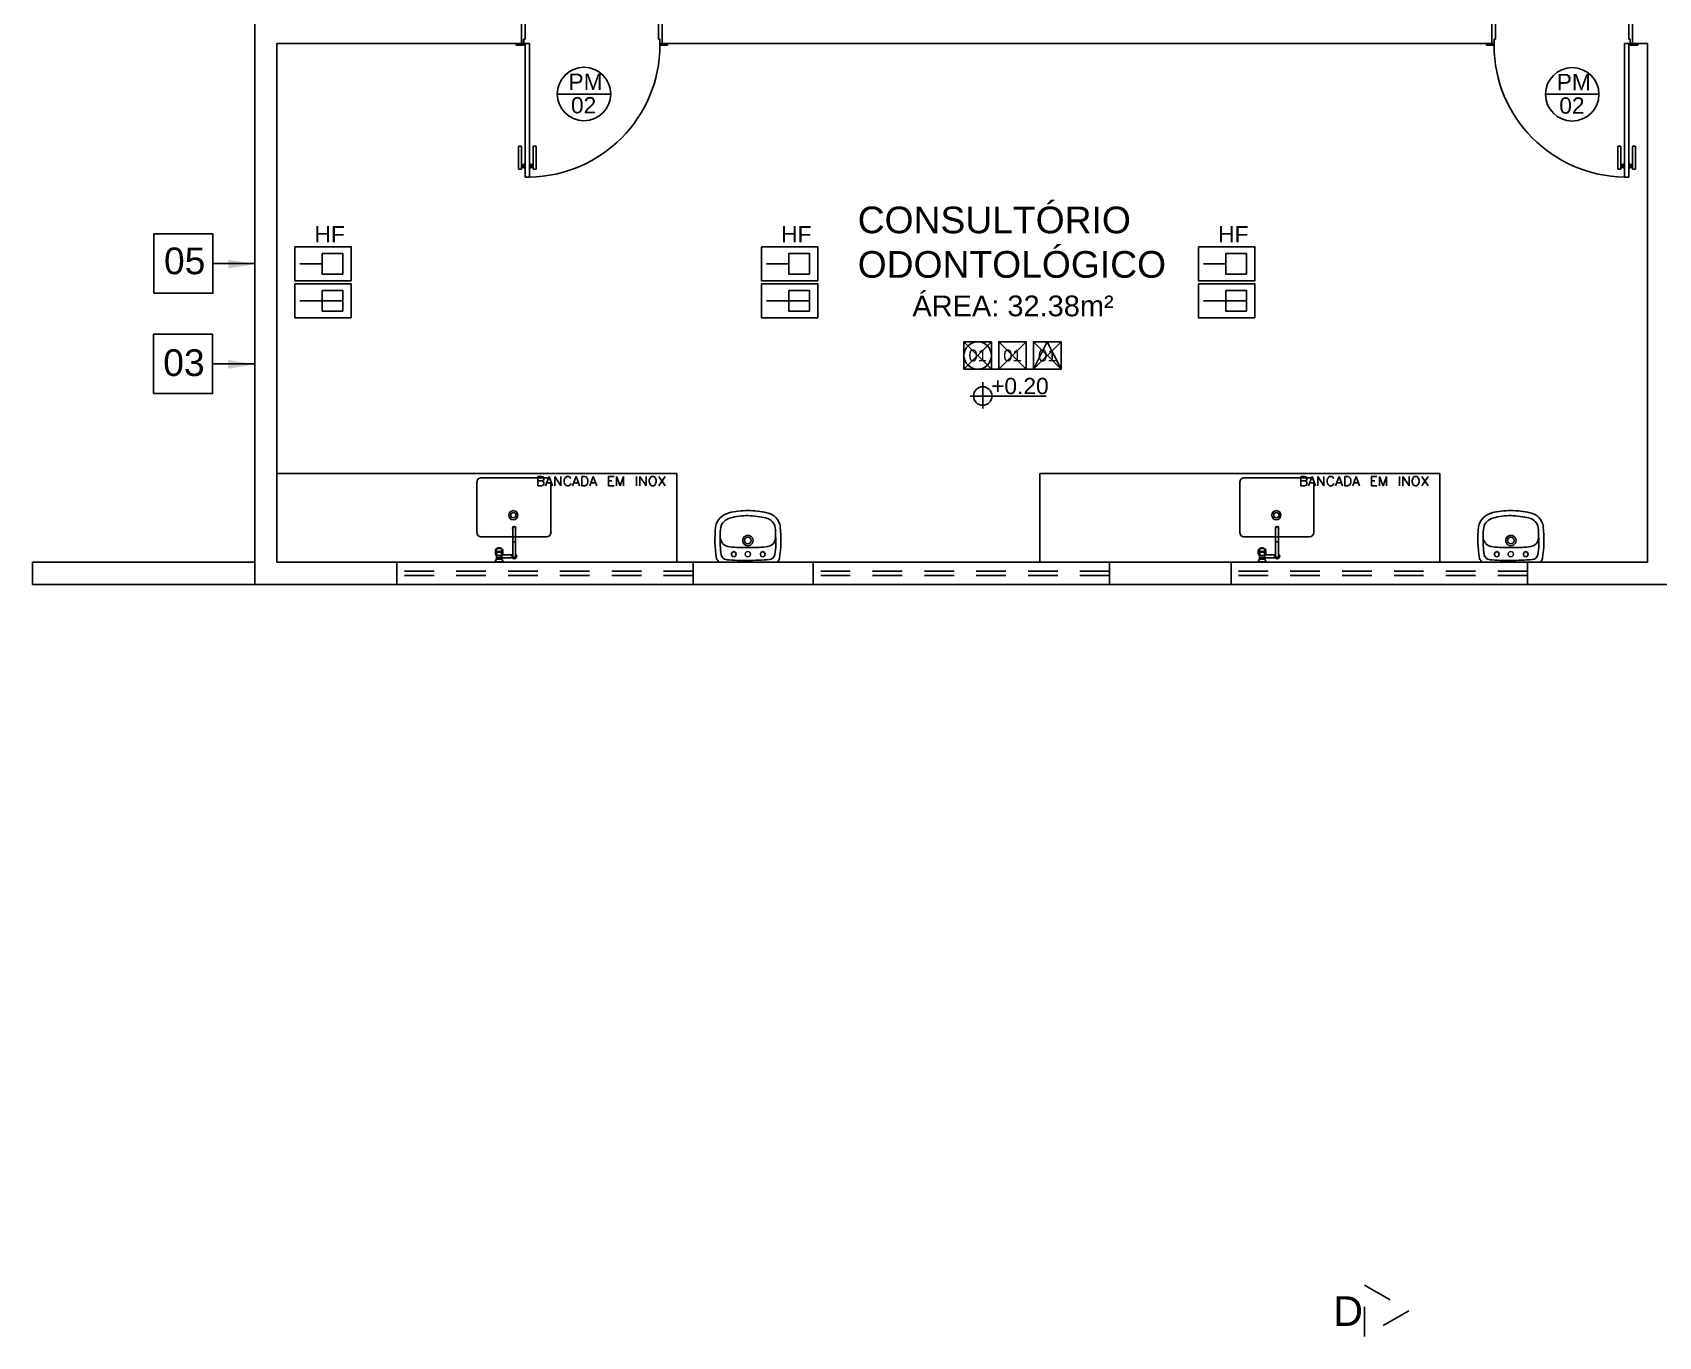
# Model space of a CAD drawing. Header units: millimetres. Extents: x 2125 to 3408, y 1171 to 1686.
# Drawn here: x 2894.75 to 2905.72, y 1514.56 to 1523.36 of the extents above; entities that cross this region are included whole.
import ezdxf
from ezdxf.enums import TextEntityAlignment as Align

# ---------------------------------------------------------------- set-up
doc = ezdxf.new("R2010")
doc.units = ezdxf.units.MM
doc.linetypes.add('CONTORNO_QUADRO_T', pattern=[0.35, 0.2, -0.15])
for name, color, linetype in [('APCOZ', 7, 'Continuous'), ('APCOZ-I', 251, 'Continuous'), ('at_Entity', 7, 'Continuous'), ('cotas', 7, 'Continuous'), ('ESQUADRIA', 3, 'Continuous'), ('ESQUADRIAS', 7, 'Continuous'), ('JANELA2', 1, 'Continuous'), ('LAYOUT', 7, 'Continuous'), ('Layout_Equipamentos', 7, 'Continuous'), ('linha de corte', 1, 'Continuous'), ('PAREDE', 4, 'Continuous'), ('TEXTO01', 7, 'Continuous'), ('TEXTO02', 3, 'Continuous'), ('TEXTO03', 2, 'Continuous'), ('TEXTO_ESP_FORRO', 62, 'Continuous'), ('TEXTO_ESP_PAREDES', 10, 'Continuous'), ('TEXTO_ESP_PISO', 150, 'Continuous'), ('TOMADAS DENTISTA', 7, 'Continuous')]:
    doc.layers.add(name, color=color, linetype=linetype)
doc.styles.add('ARIAL', font='sanss___.ttf')
doc.styles.get("Standard").update_dxf_attribs({"font": 'arial.ttf'})
doc.styles.add('TEXTO1', font='swissko.ttf', dxfattribs={"width": 0.6, "height": 0.1})

# ---------------------------------------------------------------- blocks, each defined once
blk = doc.blocks.new('P90_02')
at = {"layer": 'ESQUADRIAS', "color": 3, "linetype": 'Continuous'}
for p, q in [((-0.02, 0.77), (-0.02, 0.921)), ((0, 0.921), (0, 0.77)), ((0.023, 0.88), (0.023, 0.92)), ((0.057, 0.88), (0.057, 0.92)), ((0.08, 0.921), (0.08, 0.77)), ((0.1, 0.77), (0.1, 0.921)), ((-0.003, 0.767), (-0.017, 0.767)), ((0.083, 0.767), (0.097, 0.767))]:
    blk.add_line(p, q, dxfattribs=at)
at = {"layer": 'ESQUADRIAS', "color": 3}
for p, q in [((0, 0.921), (-0.02, 0.921)), ((0, 0.91), (0.023, 0.91)), ((0, 0.9), (0.023, 0.9)), ((0, 0.89), (0.023, 0.89)), ((0.023, 0.92), (0.025, 0.92)), ((0.023, 0.88), (0.025, 0.88)), ((0.057, 0.92), (0.055, 0.92)), ((0.057, 0.88), (0.055, 0.88)), ((0.08, 0.91), (0.057, 0.91)), ((0.08, 0.9), (0.057, 0.9)), ((0.08, 0.89), (0.057, 0.89)), ((0.08, 0.921), (0.1, 0.921))]:
    blk.add_line(p, q, dxfattribs=at)
at = {"layer": 'ESQUADRIAS', "color": 2}
for p, q in [((0.025, 0.075), (0.025, 0.975)), ((0.025, 0.975), (0.055, 0.975)), ((0.055, 0.975), (0.055, 0.075)), ((0.055, 0.075), (0.025, 0.075))]:
    blk.add_line(p, q, dxfattribs=at)
at = {"layer": 'ESQUADRIAS'}
for p, q in [((0.016, 0.059), (0.016, 0.062)), ((0.032, 0.074), (0.029, 0.074))]:
    blk.add_line(p, q, dxfattribs=at)
at = {"layer": 'ESQUADRIAS', "color": 3}
for points in [[(0.015, 0.085), (-0.035, 0.085), (-0.035, 0.075), (0.015, 0.075)], [(0.985, 0.085), (0.935, 0.085), (0.935, 0.075), (0.985, 0.075)], [(0.025, -0.075), (0, -0.075), (-0.035, -0.075), (-0.035, -0.085), (0.025, -0.085)], [(0.985, -0.075), (0.925, -0.075), (0.925, -0.085), (0.985, -0.085)]]:
    blk.add_lwpolyline(points, close=True, dxfattribs=at)
at = {"layer": 'ESQUADRIAS', "color": 2}
for points in [[(0.025, 0.045), (0.015, 0.045), (0.015, 0.075), (0, 0.075), (0, -0.075), (0.025, -0.075)], [(0.925, 0.045), (0.935, 0.045), (0.935, 0.075), (0.95, 0.075), (0.95, -0.075), (0.925, -0.075)]]:
    blk.add_lwpolyline(points, close=True, dxfattribs=at)
at = {"layer": 'ESQUADRIAS', "color": 1}
for points in [[(0.016, 0.071, -0.236068), (0.015, 0.073), (0.015, 0.07), (0.015, 0.05), (0.016, 0.05)], [(0.02, 0.074, 0.236068), (0.017, 0.075), (0.02, 0.075), (0.04, 0.075), (0.04, 0.074)]]:
    blk.add_lwpolyline(points, format="xyb", close=True, dxfattribs=at)
at = {"layer": 'ESQUADRIAS'}
for points in [[(0.017, 0.063), (0.016, 0.062), (0.016, 0.062)], [(0.017, 0.058), (0.016, 0.059), (0.016, 0.059)], [(0.017, 0.06), (0.017, 0.06), (0.017, 0.058), (0.017, 0.058), (0.017, 0.063), (0.017, 0.063), (0.017, 0.06), (0.017, 0.06)], [(0.028, 0.073), (0.029, 0.074), (0.029, 0.074)], [(0.03, 0.073), (0.03, 0.073), (0.033, 0.073), (0.033, 0.073), (0.028, 0.073), (0.028, 0.073), (0.03, 0.073), (0.03, 0.073)], [(0.033, 0.073), (0.032, 0.074), (0.032, 0.074)]]:
    blk.add_lwpolyline(points, dxfattribs=at)
at = {"layer": 'ESQUADRIAS', "color": 1}
blk.add_circle((0.017, 0.073), 0.0025, dxfattribs=at)
at = {"layer": 'ESQUADRIAS'}
blk.add_arc((0.043, 0.083), 0.892, 0.1295, 89.2231, dxfattribs=at)
at = {"layer": 'ESQUADRIAS', "color": 3, "linetype": 'Continuous'}
for centre, start, end in [((-0.017, 0.77), 180, 260.5377), ((-0.003, 0.77), 260.5377, 360), ((0.083, 0.77), 180, 279.4623), ((0.097, 0.77), 279.4623, 0)]:
    blk.add_arc(centre, 0.003, start, end, dxfattribs=at)
blk = doc.blocks.new('new block3')
at = {"layer": 'TEXTO01'}
h = blk.add_hatch(dxfattribs=at)
h.set_pattern_fill('ANGLE', color=256)
h.set_pattern_definition([(0, (-2256.878, -909.728), (0, 6.985), [5.08, -1.905]), (90, (-2256.878, -909.728), (-6.985, 4e-16), [5.08, -1.905])])
h.paths.add_polyline_path([(-0.056, 0.205), (-0.196, 0.205), (-0.196, 0.065), (-0.056, 0.065)])
for p, q in [((-0.196, 0.135), (-0.346, 0.135)), ((-0.056, -0.115), (-0.346, -0.115))]:
    blk.add_line(p, q, dxfattribs=at)
for points in [[(-0.38, 0.25), (-0.38, 0.02), (0, 0.02), (0, 0.25), (-0.38, 0.25)], [(-0.196, 0.205), (-0.196, 0.065), (-0.056, 0.065), (-0.056, 0.205), (-0.196, 0.205)], [(-0.38, 0), (-0.38, -0.23), (0, -0.23), (0, 0), (-0.38, 0)], [(-0.196, -0.045), (-0.196, -0.185), (-0.056, -0.185), (-0.056, -0.045), (-0.196, -0.045)]]:
    blk.add_lwpolyline(points, dxfattribs=at)
at = {"layer": 'TEXTO01', "ltscale": 0.0001, "insert": (-0.247, 0.389), "char_height": 0.11, "width": 0.33036, "attachment_point": 1, "style": 'TEXTO1'}
blk.add_mtext('{\\fSansSerif|b0|i0|c2|p2;\\W1;HF}', dxfattribs=at)
blk = doc.blocks.new('new block12')
at = {"layer": 'at_Entity', "color": 0}
for p, q in [((-0.19, 0), (0, 0)), ((-0.114, 0.055), (-0.108, 0.066)), ((-0.108, 0.042), (-0.114, 0.055)), ((-0.108, 0.066), (-0.097, 0.072)), ((-0.097, 0.036), (-0.108, 0.042)), ((-0.097, 0.072), (-0.085, 0.066)), ((-0.085, 0.042), (-0.097, 0.036)), ((-0.085, 0.066), (-0.08, 0.055)), ((-0.08, 0.055), (-0.085, 0.042)), ((-0.063, 0), (0.125, 0)), ((0, 0), (0.193, 0)), ((0.083, 0.055), (0.087, 0.066)), ((0.087, 0.042), (0.083, 0.055)), ((0.087, 0.066), (0.099, 0.072)), ((0.099, 0.036), (0.087, 0.042)), ((0.099, 0.072), (0.11, 0.066)), ((0.11, 0.042), (0.099, 0.036)), ((0.11, 0.066), (0.116, 0.055)), ((0.116, 0.055), (0.11, 0.042))]:
    blk.add_line(p, q, dxfattribs=at)
for centre, radius, start, end in [((-0.104, 0.219), 0.117, 102.514, 169.9443), ((-0.012, -0.125), 0.474, 88.698, 104.4219), ((0.01, -0.125), 0.474, 75.6368, 91.3415), ((0.108, 0.225), 0.111, 7.7196, 79.5925), ((0.53, 0.153), 0.754, 173.4134, 189.6929), ((0.123, 0.188), 0.311, 171.3221, 181.8265), ((-0.102, 0.216), 0.0847, 102.9461, 167.2809), ((0.014, -0.261), 0.577, 91.3524, 103.5038), ((-0.013, -0.257), 0.572, 76.4579, 88.6966), ((0.105, 0.222), 0.0784, 8.4194, 78.3837), ((-0.133, 0.188), 0.319, 357.9946, 8.1696), ((-0.531, 0.154), 0.753, 350.2791, 6.5765), ((0.425, 0.149), 0.614, 177.3231, 189.2415), ((-0.117, 0.174), 0.0716, 176.6025, 219.5997), ((-0.121, 0.171), 0.0667, 220.3438, 269.4487), ((-0.001, 0.147), 0.0349, 150.0032, 209.9968), ((-0.001, 0.147), 0.0349, 90, 149.9929), ((-0.001, 0.147), 0.0349, 209.9968, 269.9993), ((-0.001, 0.147), 0.0222, 90, 180), ((-0.001, 0.147), 0.0222, 180, 270), ((-0.001, 0.147), 0.0349, 29.9968, 89.9993), ((-0.001, 0.147), 0.0222, 360, 90), ((-0.001, 0.147), 0.0222, 270.0097, 360), ((-0.001, 0.147), 0.0349, 270, 329.9929), ((-0.001, 0.147), 0.0349, 330.0032, 29.9968), ((0.123, 0.168), 0.0631, 266.7732, 320.7547), ((0.108, 0.173), 0.0781, 324.6525, 2.8394), ((-0.262, 0.132), 0.45, 349.782, 5.7972), ((-0.165, 0.045), 0.0522, 200.5417, 238.93), ((-0.143, 0.057), 0.0385, 188.7558, 265.6127), ((-0.007, 1.728), 1.716, 265.3753, 270.2103), ((0.002, 1.574), 1.475, 265.1896, 269.9391), ((-0.001, 0.056), 0.018, 150.0128, 209.9872), ((-0.001, 0.056), 0.018, 90, 150.0398), ((-0.001, 0.056), 0.018, 210.0191, 270.0367), ((-0.001, 1.452), 1.353, 270.0208, 275.0951), ((-0.001, 0.056), 0.018, 30.0191, 90.0367), ((-0.001, 0.056), 0.018, 270, 330.0398), ((-0.001, 1.892), 1.879, 270, 274.4144), ((-0.001, 0.056), 0.018, 330.0128, 29.9872), ((0.141, 0.059), 0.0402, 273.114, 350.3928), ((0.174, 0.034), 0.0386, 297.8673, 348.5693)]:
    blk.add_arc(centre, radius, start, end, dxfattribs=at)
blk = doc.blocks.new('new block14')
at = {"layer": 'APCOZ'}
for p, q in [((-1.109, 0.055), (-1.109, 0.226)), ((-1.089, 0.055), (-1.089, 0.226)), ((-1.218, 0.022), (-1.229, 0)), ((-1.226, 0.08), (-1.226, 0.058)), ((-1.218, 0.022), (-1.218, 0.046)), ((-1.183, 0.022), (-1.183, 0.031)), ((-1.113, 0.031), (-1.183, 0.031)), ((-1.183, 0.022), (-1.172, 0)), ((-1.113, 0.051), (-1.178, 0.051)), ((-1.176, 0.08), (-1.176, 0.058))]:
    blk.add_line(p, q, dxfattribs=at)
at = {"layer": 'APCOZ', "linetype": 'Continuous'}
for points in [[(-1.176, 0.08, 0), (-1.176, 0.083, 0), (-1.178, 0.086, 0), (-1.18, 0.089, 0), (-1.182, 0.092, 0), (-1.186, 0.094, 0), (-1.19, 0.096, 0), (-1.194, 0.097, 0), (-1.198, 0.097, 0), (-1.203, 0.097, 0), (-1.207, 0.097, 0), (-1.212, 0.096, 0), (-1.216, 0.094, 0), (-1.219, 0.092, 0), (-1.222, 0.089, 0), (-1.224, 0.086, 0), (-1.225, 0.083, 0), (-1.226, 0.08, 0)], [(-1.226, 0.058, 0), (-1.225, 0.055, 0), (-1.224, 0.053, 0), (-1.223, 0.05, 0), (-1.221, 0.048, 0), (-1.218, 0.046, 0)], [(-1.178, 0.051, 0), (-1.177, 0.052, 0), (-1.177, 0.054, 0), (-1.176, 0.055, 0), (-1.176, 0.057, 0), (-1.176, 0.058, 0)]]:
    blk.add_polyline3d(points, dxfattribs=at)
at = {"layer": 'APCOZ'}
for centre, radius, start, end in [((-1.099, 0.231), 0.0112, 333.7208, 206.2792), ((-1.099, 0.041), 0.0173, 125.4187, 144.5813), ((-1.099, 0.041), 0.0173, 215.4187, 324.5813), ((-1.099, 0.041), 0.0173, 35.4187, 54.5813), ((-1.099, 0.041), 0.0173, 324.5813, 35.4187)]:
    blk.add_arc(centre, radius, start, end, dxfattribs=at)
at = {"layer": 'APCOZ-I'}
for p, q in [((-1.109, 0.226), (-1.109, 0.231)), ((-1.089, 0.226), (-1.089, 0.231)), ((-1.218, 0.022), (-1.183, 0.022)), ((-1.216, 0.066), (-1.216, 0.045)), ((-1.185, 0.066), (-1.185, 0.045)), ((-1.183, 0.031), (-1.183, 0.046)), ((-1.109, 0.037), (-1.109, 0.055)), ((-1.089, 0.037), (-1.089, 0.055))]:
    blk.add_line(p, q, dxfattribs=at)
at = {"layer": 'APCOZ-I', "linetype": 'Continuous'}
for points in [[(-1.226, 0.08, 0), (-1.225, 0.077, 0), (-1.224, 0.074, 0), (-1.223, 0.071, 0), (-1.22, 0.069, 0), (-1.217, 0.067, 0)], [(-1.22, 0.083, 0), (-1.22, 0.081, 0), (-1.219, 0.079, 0), (-1.217, 0.077, 0), (-1.214, 0.076, 0), (-1.211, 0.074, 0), (-1.207, 0.073, 0), (-1.204, 0.073, 0), (-1.2, 0.073, 0), (-1.196, 0.073, 0), (-1.192, 0.074, 0), (-1.189, 0.075, 0), (-1.186, 0.076, 0), (-1.184, 0.078, 0), (-1.182, 0.08, 0), (-1.181, 0.082, 0), (-1.181, 0.084, 0), (-1.182, 0.087, 0), (-1.184, 0.089, 0), (-1.186, 0.09, 0), (-1.189, 0.092, 0), (-1.192, 0.093, 0), (-1.196, 0.094, 0), (-1.2, 0.094, 0), (-1.204, 0.094, 0), (-1.207, 0.093, 0), (-1.211, 0.092, 0), (-1.214, 0.091, 0), (-1.217, 0.089, 0), (-1.219, 0.088, 0), (-1.22, 0.086, 0), (-1.22, 0.083, 0)], [(-1.218, 0.046, 0), (-1.218, 0.045, 0), (-1.218, 0.045, 0), (-1.218, 0.045, 0), (-1.217, 0.045, 0), (-1.217, 0.045, 0)], [(-1.184, 0.067, 0), (-1.181, 0.069, 0), (-1.179, 0.071, 0), (-1.177, 0.074, 0), (-1.176, 0.077, 0), (-1.176, 0.08, 0)], [(-1.184, 0.045, 0), (-1.184, 0.045, 0), (-1.184, 0.045, 0), (-1.184, 0.045, 0), (-1.183, 0.045, 0), (-1.183, 0.046, 0)], [(-1.183, 0.046, 0), (-1.182, 0.047, 0), (-1.181, 0.048, 0), (-1.18, 0.049, 0), (-1.179, 0.05, 0), (-1.178, 0.051, 0)]]:
    blk.add_polyline3d(points, dxfattribs=at)
at = {"layer": 'APCOZ-I'}
for centre, radius, start, end in [((-1.099, 0.231), 0.01, 0, 180), ((-1.102, 0.162), 0.0233, 244.5555, 295.4445), ((-1.201, -0.275), 0.279, 84.3752, 95.6248), ((-1.201, -0.049), 0.0816, 77.5382, 102.4618), ((-1.216, 0.068), 0.002, 237.8441, 296.0251), ((-1.216, 0.047), 0.002, 238.4325, 285.6861), ((-1.201, -0.008), 0.0549, 74.3139, 105.6861), ((-1.201, 0.036), 0.0335, 63.9749, 116.0251), ((-1.185, 0.068), 0.002, 243.9749, 302.1559), ((-1.185, 0.047), 0.002, 254.314, 301.5675), ((-1.099, 0.041), 0.0173, 144.5813, 215.4187), ((-1.099, 0.041), 0.0126, 142.2518, 37.7482), ((-1.099, 0.058), 0.0233, 244.5555, 295.4445)]:
    blk.add_arc(centre, radius, start, end, dxfattribs=at)
at = {"layer": 'at_Entity', "color": 0}
for p, q in [((-2.7, 0.599), (0, 0.599)), ((-2.7, 0.599), (-2.7, 0)), ((-1.32, 0.571), (-0.88, 0.571)), ((-0.94, 0.516), (-0.94, 0.58)), ((-0.94, 0.58), (-0.914, 0.58)), ((-0.914, 0.55), (-0.94, 0.55)), ((-0.914, 0.58), (-0.904, 0.576)), ((-0.904, 0.552), (-0.914, 0.55)), ((-0.914, 0.55), (-0.904, 0.546)), ((-0.904, 0.576), (-0.901, 0.573)), ((-0.901, 0.554), (-0.904, 0.552)), ((-0.901, 0.573), (-0.899, 0.567)), ((-0.899, 0.561), (-0.901, 0.554)), ((-0.899, 0.567), (-0.899, 0.561)), ((-0.887, 0.516), (-0.863, 0.58)), ((-0.863, 0.58), (-0.84, 0.516)), ((-0.825, 0.516), (-0.825, 0.58)), ((-0.825, 0.58), (-0.783, 0.516)), ((-0.783, 0.516), (-0.783, 0.58)), ((-0.76, 0.565), (-0.762, 0.554)), ((-0.762, 0.554), (-0.762, 0.54)), ((-0.755, 0.569), (-0.76, 0.565)), ((-0.749, 0.576), (-0.755, 0.569)), ((-0.745, 0.58), (-0.749, 0.576)), ((-0.732, 0.58), (-0.745, 0.58)), ((-0.726, 0.576), (-0.732, 0.58)), ((-0.719, 0.569), (-0.726, 0.576)), ((-0.717, 0.565), (-0.719, 0.569)), ((-0.705, 0.516), (-0.681, 0.58)), ((-0.681, 0.58), (-0.658, 0.516)), ((-0.643, 0.516), (-0.643, 0.58)), ((-0.643, 0.58), (-0.622, 0.58)), ((-0.622, 0.58), (-0.614, 0.576)), ((-0.614, 0.576), (-0.607, 0.569)), ((-0.607, 0.569), (-0.603, 0.565)), ((-0.603, 0.565), (-0.601, 0.554)), ((-0.601, 0.554), (-0.601, 0.54)), ((-0.588, 0.516), (-0.565, 0.58)), ((-0.565, 0.58), (-0.542, 0.516)), ((-0.463, 0.516), (-0.463, 0.58)), ((-0.463, 0.58), (-0.425, 0.58)), ((-0.463, 0.55), (-0.44, 0.55)), ((-0.408, 0.516), (-0.408, 0.58)), ((-0.408, 0.58), (-0.383, 0.516)), ((-0.383, 0.516), (-0.36, 0.58)), ((-0.36, 0.58), (-0.36, 0.516)), ((-0.273, 0.58), (-0.273, 0.516)), ((-0.25, 0.516), (-0.25, 0.58)), ((-0.25, 0.58), (-0.207, 0.516)), ((-0.207, 0.516), (-0.207, 0.58)), ((-0.184, 0.565), (-0.188, 0.554)), ((-0.188, 0.554), (-0.188, 0.54)), ((-0.182, 0.569), (-0.184, 0.565)), ((-0.176, 0.576), (-0.182, 0.569)), ((-0.169, 0.58), (-0.176, 0.576)), ((-0.159, 0.58), (-0.169, 0.58)), ((-0.152, 0.576), (-0.159, 0.58)), ((-0.146, 0.569), (-0.152, 0.576)), ((-0.144, 0.565), (-0.146, 0.569)), ((-0.14, 0.554), (-0.144, 0.565)), ((-0.14, 0.54), (-0.14, 0.554)), ((-0.123, 0.58), (-0.08, 0.516)), ((-0.08, 0.58), (-0.123, 0.516)), ((0, 0.599), (0, 0)), ((-1.35, 0.542), (-1.35, 0.201)), ((-0.914, 0.516), (-0.94, 0.516)), ((-0.904, 0.521), (-0.914, 0.516)), ((-0.904, 0.546), (-0.901, 0.544)), ((-0.901, 0.523), (-0.904, 0.521)), ((-0.901, 0.544), (-0.899, 0.537)), ((-0.899, 0.529), (-0.901, 0.523)), ((-0.899, 0.537), (-0.899, 0.529)), ((-0.878, 0.537), (-0.849, 0.537)), ((-0.851, 0.542), (-0.851, 0.201)), ((-0.762, 0.54), (-0.76, 0.531)), ((-0.76, 0.531), (-0.755, 0.525)), ((-0.755, 0.525), (-0.749, 0.521)), ((-0.749, 0.521), (-0.745, 0.516)), ((-0.745, 0.516), (-0.732, 0.516)), ((-0.732, 0.516), (-0.726, 0.521)), ((-0.726, 0.521), (-0.719, 0.525)), ((-0.719, 0.525), (-0.717, 0.531)), ((-0.696, 0.537), (-0.667, 0.537)), ((-0.622, 0.516), (-0.643, 0.516)), ((-0.614, 0.521), (-0.622, 0.516)), ((-0.607, 0.525), (-0.614, 0.521)), ((-0.603, 0.531), (-0.607, 0.525)), ((-0.601, 0.54), (-0.603, 0.531)), ((-0.58, 0.537), (-0.55, 0.537)), ((-0.463, 0.516), (-0.425, 0.516)), ((-0.188, 0.54), (-0.184, 0.531)), ((-0.184, 0.531), (-0.182, 0.525)), ((-0.182, 0.525), (-0.176, 0.521)), ((-0.176, 0.521), (-0.169, 0.516)), ((-0.169, 0.516), (-0.159, 0.516)), ((-0.159, 0.516), (-0.152, 0.521)), ((-0.152, 0.521), (-0.146, 0.525)), ((-0.146, 0.525), (-0.144, 0.531)), ((-0.144, 0.531), (-0.14, 0.54)), ((-1.32, 0.171), (-1.112, 0.171)), ((-1.092, 0.171), (-0.88, 0.171))]:
    blk.add_line(p, q, dxfattribs=at)
for centre, radius, start, end in [((-1.321, 0.542), 0.0289, 88.5159, 181.4841), ((-0.88, 0.542), 0.0289, 358.5174, 91.4826), ((-1.104, 0.318), 0.0307, 90, 180), ((-1.104, 0.318), 0.018, 90, 180), ((-1.104, 0.318), 0.0307, 360, 90), ((-1.104, 0.318), 0.018, 360, 90), ((-1.104, 0.318), 0.0307, 180, 270), ((-1.104, 0.318), 0.018, 180, 270), ((-1.104, 0.318), 0.018, 270, 0), ((-1.104, 0.318), 0.0307, 270, 0), ((-1.321, 0.2), 0.0289, 178.5159, 271.4841), ((-0.881, 0.202), 0.0307, 270, 0)]:
    blk.add_arc(centre, radius, start, end, dxfattribs=at)
at = {"layer": 'Layout_Equipamentos'}
blk.add_line((-1.32, 0.171), (-0.88, 0.171), dxfattribs=at)
blk = doc.blocks.new('Esp_Pis_Par_For_Esc100')
at = {"layer": 'DEFPOINTS'}
for p, q in [((0, 0.37), (0.37, 0)), ((0.37, 0.37), (0, 0)), ((0.47, 0.37), (0.84, 0)), ((0.84, 0.37), (0.47, 0)), ((0.94, 0.37), (1.31, 0)), ((1.31, 0.37), (0.94, 0)), ((0.47, 0), (0.37, 0)), ((0.94, 0), (0.84, 0))]:
    blk.add_line(p, q, dxfattribs=at)
for points in [[(0.37, 0.37), (0.37, 0), (0, 0), (0, 0.37)], [(1.31, 0.37), (1.31, 0), (0.94, 0), (0.94, 0.37)]]:
    blk.add_lwpolyline(points, close=True, dxfattribs=at)
at = {"layer": 'TEXTO_ESP_FORRO'}
blk.add_lwpolyline([(0.94, 0), (1.125, 0.37), (1.31, 0)], close=True, dxfattribs=at)
at = {"layer": 'TEXTO_ESP_PAREDES'}
blk.add_lwpolyline([(0.84, 0.37), (0.84, 0), (0.47, 0), (0.47, 0.37)], close=True, dxfattribs=at)
at = {"layer": 'TEXTO_ESP_PISO'}
blk.add_circle((0.185, 0.185), 0.185, dxfattribs=at)
at = {"layer": 'TEXTO_ESP_FORRO', "color": 3, "linetype": 'ByBlock', "style": 'ARIAL', "text_generation_flag": 6}
blk.add_attdef('FOR', text='', height=0.16, rotation=180, dxfattribs=at).set_placement((1.125, 0.185), align=Align.MIDDLE_CENTER)
at = {"layer": 'TEXTO_ESP_PAREDES', "color": 3, "linetype": 'ByBlock', "ltscale": 0.0001, "style": 'ARIAL', "text_generation_flag": 6}
blk.add_attdef('PAR', text='', height=0.16, rotation=180, dxfattribs=at).set_placement((0.655, 0.185), align=Align.MIDDLE_CENTER)
at = {"layer": 'TEXTO_ESP_PISO', "color": 3, "linetype": 'ByBlock', "style": 'ARIAL', "text_generation_flag": 6}
blk.add_attdef('PIS', text='', height=0.16, rotation=180, dxfattribs=at).set_placement((0.185, 0.185), align=Align.MIDDLE_CENTER)
blk = doc.blocks.new('new block4')
at = {"layer": 'TEXTO01'}
h = blk.add_hatch(dxfattribs=at)
h.set_pattern_fill('ANGLE', color=256)
h.set_pattern_definition([(0, (-2260.456, -913.906), (0, 6.985), [5.08, -1.905]), (90, (-2260.456, -913.906), (-6.985, 4e-16), [5.08, -1.905])])
h.paths.add_polyline_path([(0, 0), (0, -0.062, 0.414214), (0.062, 0)])
h.paths.add_polyline_path([(0, 0), (0, 0.062, 0.414214), (-0.062, 0)])
for q in [(-0.086, 0), (0, 0.093), (0.429, 0), (0, -0.085)]:
    blk.add_line((0, 0), q, dxfattribs=at)
blk.add_circle((0, 0), 0.0624, dxfattribs=at)

msp = doc.modelspace()

# ---------------------------------------------------------------- linework, layer by layer
for p, q in [((2895.9649, 1521.7969), (2896.2467, 1521.7969)), ((2895.9626, 1521.1201), (2896.2445, 1521.1201))]:
    msp.add_line(p, q)
for points in [[(2896.2467, 1535.031), (2907.7936, 1535.031), (2907.7936, 1523.431), (2909.9467, 1523.431), (2909.9467, 1519.631), (2894.7467, 1519.631)], [(2896.2467, 1519.781), (2896.2467, 1519.631), (2909.9467, 1519.631), (2909.9467, 1523.431), (2907.7936, 1523.431), (2907.7936, 1535.031), (2896.2467, 1535.031), (2896.2467, 1519.631)]]:
    msp.add_lwpolyline(points)
for points in [[(2895.5649, 1521.5969), (2895.5649, 1521.9969), (2895.9649, 1521.9969), (2895.9649, 1521.5969)], [(2895.5626, 1520.9201), (2895.5626, 1521.3201), (2895.9626, 1521.3201), (2895.9626, 1520.9201)]]:
    msp.add_lwpolyline(points, close=True)
at = {"layer": 'ESQUADRIA', "linetype": 'CONTORNO_QUADRO_T'}
for p, q in [((2899.2067, 1519.721), (2897.2067, 1519.721)), ((2902.0167, 1519.721), (2900.0167, 1519.721)), ((2904.8367, 1519.721), (2902.8367, 1519.721)), ((2899.2067, 1519.691), (2897.2067, 1519.691)), ((2902.0167, 1519.691), (2900.0167, 1519.691)), ((2904.8367, 1519.691), (2902.8367, 1519.691))]:
    msp.add_line(p, q, dxfattribs=at)
at = {"layer": 'JANELA2'}
for p, q in [((2897.2067, 1519.781), (2897.2067, 1519.631)), ((2899.2067, 1519.781), (2899.2067, 1519.631)), ((2900.0167, 1519.781), (2900.0167, 1519.631)), ((2902.0167, 1519.781), (2902.0167, 1519.631)), ((2902.8367, 1519.781), (2902.8367, 1519.631)), ((2904.8367, 1519.781), (2904.8367, 1519.631))]:
    msp.add_line(p, q, dxfattribs=at)
at = {"layer": 'LAYOUT'}
for points in [[(2896.069, 1521.8237), (2896.249, 1521.7937), (2896.069, 1521.7637)], [(2896.0667, 1521.1469), (2896.2467, 1521.1169), (2896.0667, 1521.0869)]]:
    msp.add_solid(points, dxfattribs=at)
at = {"layer": 'linha de corte', "linetype": 'CONTORNO_QUADRO_T'}
msp.add_lwpolyline([(2904.0377, 1514.7304), (2903.7377, 1514.5572), (2903.7377, 1514.9036)], close=True, dxfattribs=at)
at = {"layer": 'PAREDE'}
for p, q in [((2896.2467, 1523.431), (2896.2467, 1519.781)), ((2896.3967, 1523.281), (2896.3967, 1519.781))]:
    msp.add_line(p, q, dxfattribs=at)
at = {"layer": 'PAREDE', "linetype": 'Continuous'}
for p, q in [((2898.0117, 1523.281), (2896.3967, 1523.281)), ((2904.5617, 1523.281), (2899.0317, 1523.281)), ((2905.6467, 1523.281), (2905.5817, 1523.281)), ((2905.6467, 1523.281), (2905.6467, 1519.781)), ((2896.2467, 1519.781), (2894.7467, 1519.781)), ((2894.7467, 1519.781), (2894.7467, 1519.631)), ((2905.6467, 1519.781), (2896.3967, 1519.781)), ((2909.9467, 1519.631), (2894.7467, 1519.631))]:
    msp.add_line(p, q, dxfattribs=at)
at = {"layer": 'TEXTO01'}
for p, q in [((2898.2886, 1522.9411), (2898.6494, 1522.9411)), ((2904.9592, 1522.939), (2905.32, 1522.939))]:
    msp.add_line(p, q, dxfattribs=at)
for centre in [(2898.469, 1522.9411), (2905.1396, 1522.939)]:
    msp.add_circle(centre, 0.1804, dxfattribs=at)

# ---------------------------------------------------------------- block references
at = {"layer": 'ESQUADRIAS', "xscale": -1, "rotation": 180}
msp.add_blockref('P90_02', (2898.0467, 1523.356), dxfattribs=at)
at = {"layer": 'ESQUADRIAS', "rotation": 180}
msp.add_blockref('P90_02', (2905.5467, 1523.356), dxfattribs=at)
at = {"layer": 'Layout_Equipamentos'}
for name, p in [('new block14', (2899.0968, 1519.781)), ('new block14', (2904.2467, 1519.781)), ('new block12', (2899.5767, 1519.781)), ('new block12', (2904.7267, 1519.781))]:
    msp.add_blockref(name, p, dxfattribs=at)
at = {"layer": 'TEXTO01'}
msp.add_blockref('new block4', (2901.1607, 1520.903), dxfattribs=at)
at = {"layer": 'TEXTO02', "xscale": 0.5, "yscale": 0.5, "zscale": 0.5}
msp.add_blockref('Esp_Pis_Par_For_Esc100', (2901.034, 1521.0841), dxfattribs=at).add_auto_attribs({'PIS': '01', 'PAR': '01', 'FOR': '01'})
at = {"layer": 'TOMADAS DENTISTA'}
for p in [(2896.8967, 1521.661), (2900.0467, 1521.661), (2902.9967, 1521.661)]:
    msp.add_blockref('new block3', p, dxfattribs=at)

# ---------------------------------------------------------------- texts
at = {"layer": 'cotas', "ltscale": 0.0001, "insert": (2901.1487, 1521.0258), "char_height": 0.11, "width": 0.503613, "attachment_point": 1, "style": 'TEXTO1'}
msp.add_mtext('\\pi0.06832;{\\fSansSerif|b0|i0|c2|p2;\\W1;+0.20}', dxfattribs=at)
at = {"layer": 'linha de corte', "ltscale": 0.0001, "insert": (2903.5258, 1514.8284), "char_height": 0.12, "width": 0.619452, "attachment_point": 1, "style": 'TEXTO1'}
msp.add_mtext('{\\fSansSerif|b0|i0|c2|p2;\\H1.6667x;\\W1;D}', dxfattribs=at)
at = {"layer": 'TEXTO01', "ltscale": 0.0001, "char_height": 0.11, "width": 0.330365, "attachment_point": 1, "style": 'TEXTO1'}
for s, insert in [('{\\fSansSerif|b0|i0|c2|p2;\\W1;PM}', (2898.3642, 1523.079)), ('{\\fSansSerif|b0|i0|c2|p2;\\W1;PM}', (2905.0349, 1523.0769)), ('{\\fSansSerif|b0|i0|c2|p2;\\W1;02}', (2898.3813, 1522.9206)), ('{\\fSansSerif|b0|i0|c2|p2;\\W1;02}', (2905.052, 1522.9184))]:
    msp.add_mtext(s, dxfattribs=dict(at, insert=insert))
at = {"layer": 'TEXTO02', "ltscale": 0.0001, "char_height": 0.18, "attachment_point": 1}
for s, insert in [('05', (2895.634, 1521.9052)), ('03', (2895.6289, 1521.2183))]:
    msp.add_mtext(s, dxfattribs=dict(at, insert=insert))
at = {"layer": 'TEXTO03', "ltscale": 0.0001, "insert": (2900.3165, 1522.1814), "char_height": 0.12, "width": 2.067309, "attachment_point": 1, "style": 'TEXTO1'}
msp.add_mtext('{\\fSansSerif|b0|i0|c2|p2;\\H1.5x;\\W1;\\C2;CONSULTÓRIO\\PODONTOLÓGICO\\P\\pi0.36929;\\H0.77777x;\\C3;ÁREA: 32.38m²}', dxfattribs=at)

doc.saveas('drawing.dxf')
